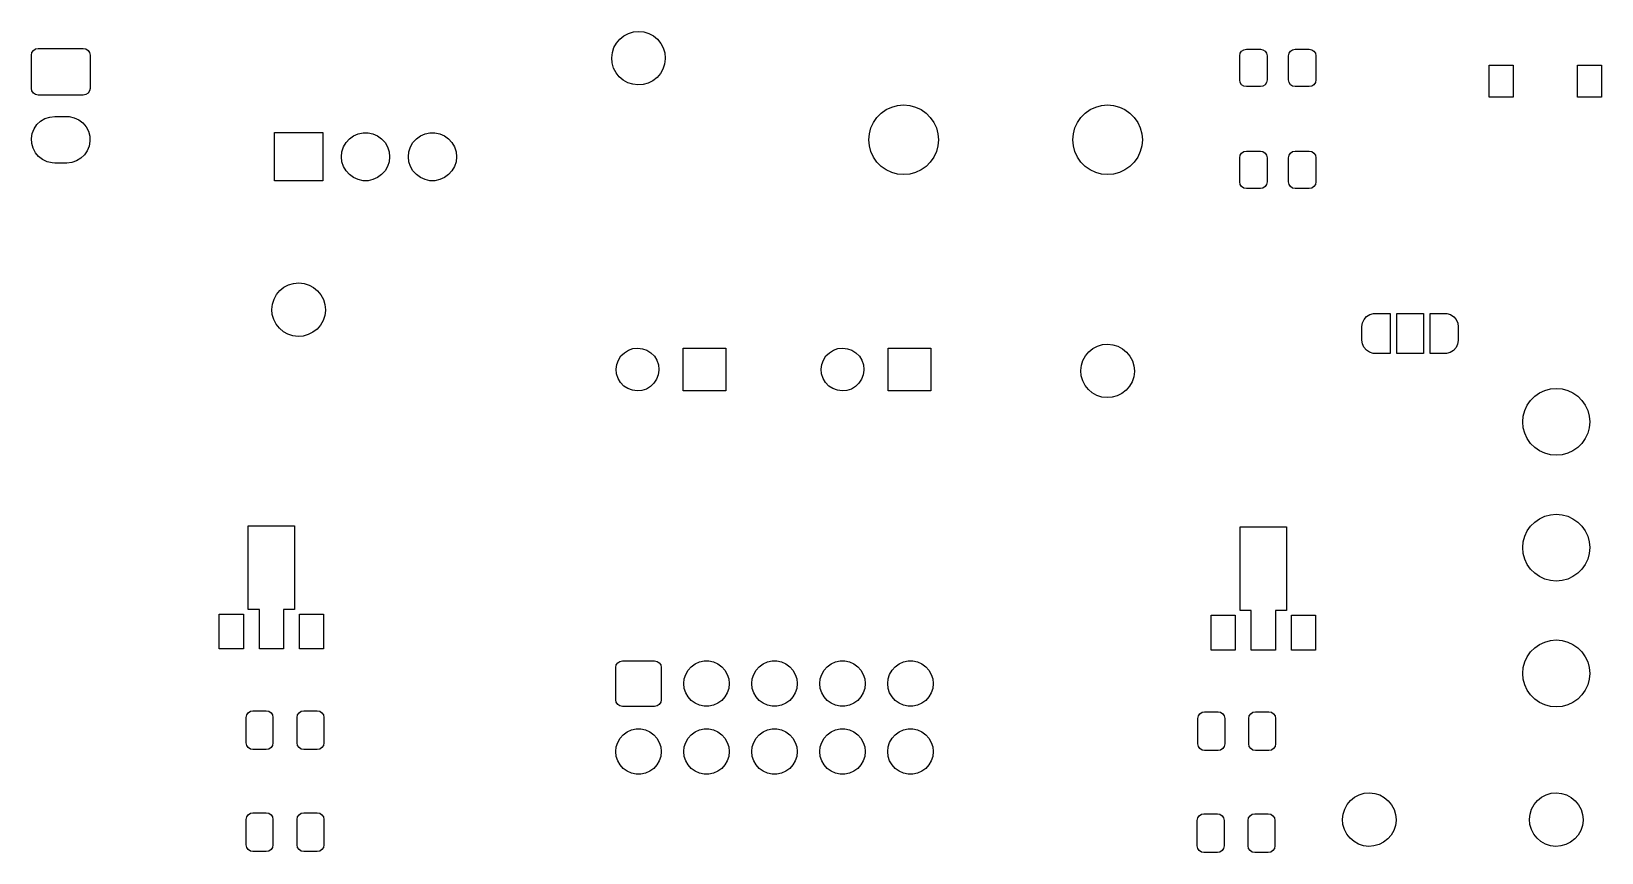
# Model space of a CAD drawing. Extents: x 93 to 206, y -133 to -66.
# Drawn here: x 92.6 to 151.3, y -131.9 to -101.2 of the extents above; entities that cross this region are included whole.
import ezdxf

# ---------------------------------------------------------------- set-up
doc = ezdxf.new("R2010")
doc.units = 0
doc.layers.add('BLACK', color=7, linetype='CONTINUOUS')

msp = doc.modelspace()

# ---------------------------------------------------------------- linework, layer by layer
at = {"layer": 'BLACK', "linetype": 'CONTINUOUS'}
for p, q in [((114.616, -101.5), (114.768, -101.378)), ((114.768, -101.378), (114.941, -101.288)), ((114.941, -101.288), (115.129, -101.233)), ((115.129, -101.233), (115.323, -101.215)), ((115.323, -101.215), (115.517, -101.235)), ((115.517, -101.235), (115.704, -101.293)), ((115.704, -101.293), (115.875, -101.386)), ((115.875, -101.386), (116.026, -101.51)), ((92.631, -102.103), (92.65, -102.007)), ((92.65, -102.007), (92.7042, -101.926)), ((92.7042, -101.926), (92.7853, -101.872)), ((92.7853, -101.872), (92.881, -101.853)), ((92.881, -101.853), (94.571, -101.853)), ((94.571, -101.853), (94.6667, -101.872)), ((94.6667, -101.872), (94.7478, -101.926)), ((94.7478, -101.926), (94.802, -102.007)), ((94.802, -102.007), (94.821, -102.103)), ((114.316, -102.201), (114.338, -102.007)), ((114.338, -102.007), (114.397, -101.821)), ((114.397, -101.821), (114.491, -101.65)), ((114.491, -101.65), (114.616, -101.5)), ((116.026, -101.51), (116.149, -101.661)), ((116.149, -101.661), (116.241, -101.834)), ((116.241, -101.834), (116.297, -102.021)), ((116.297, -102.021), (116.316, -102.215)), ((137.777, -102.129), (137.796, -102.033)), ((137.796, -102.033), (137.851, -101.952)), ((137.851, -101.952), (137.932, -101.898)), ((137.932, -101.898), (138.027, -101.879)), ((138.027, -101.879), (138.552, -101.879)), ((138.552, -101.879), (138.648, -101.898)), ((138.648, -101.898), (138.729, -101.952)), ((138.729, -101.952), (138.783, -102.033)), ((138.783, -102.033), (138.802, -102.129)), ((139.602, -102.129), (139.621, -102.033)), ((139.621, -102.033), (139.676, -101.952)), ((139.676, -101.952), (139.757, -101.898)), ((139.757, -101.898), (139.852, -101.879)), ((139.852, -101.879), (140.377, -101.879)), ((140.377, -101.879), (140.473, -101.898)), ((140.473, -101.898), (140.554, -101.952)), ((140.554, -101.952), (140.608, -102.033)), ((140.608, -102.033), (140.627, -102.129)), ((92.631, -103.343), (92.631, -102.103)), ((94.821, -102.103), (94.821, -103.343)), ((114.332, -102.395), (114.316, -102.201)), ((114.386, -102.583), (114.332, -102.395)), ((114.475, -102.757), (114.386, -102.583)), ((116.23, -102.622), (116.133, -102.791)), ((116.291, -102.436), (116.23, -102.622)), ((116.316, -102.243), (116.291, -102.436)), ((116.316, -102.215), (116.316, -102.243)), ((137.777, -103.029), (137.777, -102.129)), ((138.802, -102.129), (138.802, -103.029)), ((139.602, -103.029), (139.602, -102.129)), ((140.627, -102.129), (140.627, -103.029)), ((147.1, -103.678), (147.1, -102.478)), ((147.1, -102.478), (148, -102.478)), ((148, -102.478), (148, -103.678)), ((150.4, -103.678), (150.4, -102.478)), ((150.4, -102.478), (151.3, -102.478)), ((151.3, -102.478), (151.3, -103.678)), ((114.597, -102.909), (114.475, -102.757)), ((114.745, -103.036), (114.597, -102.909)), ((114.916, -103.131), (114.745, -103.036)), ((115.101, -103.191), (114.916, -103.131)), ((115.295, -103.215), (115.101, -103.191)), ((115.49, -103.2), (115.295, -103.215)), ((115.678, -103.147), (115.49, -103.2)), ((115.852, -103.059), (115.678, -103.147)), ((116.006, -102.939), (115.852, -103.059)), ((116.133, -102.791), (116.006, -102.939)), ((137.796, -103.124), (137.777, -103.029)), ((137.851, -103.205), (137.796, -103.124)), ((137.932, -103.26), (137.851, -103.205)), ((138.729, -103.205), (138.648, -103.26)), ((138.783, -103.124), (138.729, -103.205)), ((138.802, -103.029), (138.783, -103.124)), ((139.621, -103.124), (139.602, -103.029)), ((139.676, -103.205), (139.621, -103.124)), ((139.757, -103.26), (139.676, -103.205)), ((140.554, -103.205), (140.473, -103.26)), ((140.608, -103.124), (140.554, -103.205)), ((140.627, -103.029), (140.608, -103.124)), ((92.65, -103.438), (92.631, -103.343)), ((92.7042, -103.52), (92.65, -103.438)), ((92.7853, -103.574), (92.7042, -103.52)), ((92.881, -103.593), (92.7853, -103.574)), ((94.571, -103.593), (92.881, -103.593)), ((94.6667, -103.574), (94.571, -103.593)), ((94.7478, -103.52), (94.6667, -103.574)), ((94.802, -103.438), (94.7478, -103.52)), ((94.821, -103.343), (94.802, -103.438)), ((138.027, -103.279), (137.932, -103.26)), ((138.552, -103.279), (138.027, -103.279)), ((138.648, -103.26), (138.552, -103.279)), ((139.852, -103.279), (139.757, -103.26)), ((140.377, -103.279), (139.852, -103.279)), ((140.473, -103.26), (140.377, -103.279)), ((148, -103.678), (147.1, -103.678)), ((151.3, -103.678), (150.4, -103.678)), ((93.1361, -104.473), (93.3142, -104.413)), ((93.3142, -104.413), (93.501, -104.393)), ((93.501, -104.393), (93.951, -104.393)), ((93.951, -104.393), (94.048, -104.398)), ((94.048, -104.398), (94.2314, -104.439)), ((124.096, -104.613), (124.226, -104.427)), ((124.226, -104.427), (124.386, -104.267)), ((124.386, -104.267), (124.572, -104.137)), ((124.572, -104.137), (124.777, -104.041)), ((124.777, -104.041), (124.996, -103.983)), ((124.996, -103.983), (125.222, -103.963)), ((125.222, -103.963), (125.448, -103.983)), ((125.448, -103.983), (125.667, -104.041)), ((125.667, -104.041), (125.872, -104.137)), ((125.872, -104.137), (126.058, -104.267)), ((126.058, -104.267), (126.218, -104.427)), ((126.218, -104.427), (126.348, -104.613)), ((131.716, -104.613), (131.846, -104.427)), ((131.846, -104.427), (132.006, -104.267)), ((132.006, -104.267), (132.192, -104.137)), ((132.192, -104.137), (132.397, -104.041)), ((132.397, -104.041), (132.616, -103.983)), ((132.616, -103.983), (132.842, -103.963)), ((132.842, -103.963), (133.068, -103.983)), ((133.068, -103.983), (133.287, -104.041)), ((133.287, -104.041), (133.492, -104.137)), ((133.492, -104.137), (133.678, -104.267)), ((133.678, -104.267), (133.838, -104.427)), ((133.838, -104.427), (133.968, -104.613)), ((92.663, -105.029), (92.7328, -104.854)), ((92.7328, -104.854), (92.8385, -104.699)), ((92.8385, -104.699), (92.975, -104.57)), ((92.975, -104.57), (93.1361, -104.473)), ((94.2314, -104.439), (94.4017, -104.519)), ((94.4017, -104.519), (94.551, -104.633)), ((94.551, -104.633), (94.6723, -104.776)), ((94.6723, -104.776), (94.7599, -104.943)), ((94.7599, -104.943), (94.8098, -105.124)), ((101.716, -106.798), (101.716, -104.998)), ((101.716, -104.998), (103.516, -104.998)), ((103.516, -104.998), (103.516, -106.798)), ((104.838, -105.042), (105.022, -105.003)), ((105.022, -105.003), (105.21, -105.003)), ((105.21, -105.003), (105.394, -105.042)), ((107.338, -105.042), (107.522, -105.003)), ((107.522, -105.003), (107.71, -105.003)), ((107.71, -105.003), (107.894, -105.042)), ((123.942, -105.037), (124, -104.818)), ((124, -104.818), (124.096, -104.613)), ((126.348, -104.613), (126.444, -104.818)), ((126.444, -104.818), (126.502, -105.037)), ((131.562, -105.037), (131.62, -104.818)), ((131.62, -104.818), (131.716, -104.613)), ((133.968, -104.613), (134.064, -104.818)), ((134.064, -104.818), (134.122, -105.037)), ((92.6324, -105.214), (92.663, -105.029)), ((92.6422, -105.402), (92.6324, -105.214)), ((92.6921, -105.583), (92.6422, -105.402)), ((92.7797, -105.749), (92.6921, -105.583)), ((94.789, -105.497), (94.7192, -105.671)), ((94.8196, -105.311), (94.789, -105.497)), ((94.8098, -105.124), (94.8196, -105.311)), ((104.236, -105.711), (104.294, -105.532)), ((104.294, -105.532), (104.388, -105.369)), ((104.388, -105.369), (104.514, -105.229)), ((104.514, -105.229), (104.666, -105.118)), ((104.666, -105.118), (104.838, -105.042)), ((105.394, -105.042), (105.566, -105.118)), ((105.566, -105.118), (105.718, -105.229)), ((105.718, -105.229), (105.844, -105.369)), ((105.844, -105.369), (105.938, -105.532)), ((105.938, -105.532), (105.996, -105.711)), ((106.736, -105.711), (106.794, -105.532)), ((106.794, -105.532), (106.888, -105.369)), ((106.888, -105.369), (107.014, -105.229)), ((107.014, -105.229), (107.166, -105.118)), ((107.166, -105.118), (107.338, -105.042)), ((107.894, -105.042), (108.066, -105.118)), ((108.066, -105.118), (108.218, -105.229)), ((108.218, -105.229), (108.344, -105.369)), ((108.344, -105.369), (108.438, -105.532)), ((108.438, -105.532), (108.496, -105.711)), ((123.922, -105.263), (123.942, -105.037)), ((123.942, -105.489), (123.922, -105.263)), ((124, -105.707), (123.942, -105.489)), ((126.502, -105.489), (126.444, -105.707)), ((126.502, -105.037), (126.522, -105.263)), ((126.522, -105.263), (126.502, -105.489)), ((131.542, -105.263), (131.562, -105.037)), ((131.562, -105.489), (131.542, -105.263)), ((131.62, -105.707), (131.562, -105.489)), ((134.122, -105.489), (134.064, -105.707)), ((134.122, -105.037), (134.142, -105.263)), ((134.142, -105.263), (134.122, -105.489)), ((92.901, -105.893), (92.7797, -105.749)), ((93.0503, -106.007), (92.901, -105.893)), ((93.2206, -106.086), (93.0503, -106.007)), ((93.404, -106.127), (93.2206, -106.086)), ((93.501, -106.133), (93.404, -106.127)), ((93.951, -106.133), (93.501, -106.133)), ((94.1378, -106.113), (93.951, -106.133)), ((94.3159, -106.053), (94.1378, -106.113)), ((94.477, -105.956), (94.3159, -106.053)), ((94.6135, -105.827), (94.477, -105.956)), ((94.7192, -105.671), (94.6135, -105.827)), ((104.216, -105.898), (104.236, -105.711)), ((104.236, -106.085), (104.216, -105.898)), ((104.294, -106.264), (104.236, -106.085)), ((105.996, -106.085), (105.938, -106.264)), ((105.996, -105.711), (106.016, -105.898)), ((106.016, -105.898), (105.996, -106.085)), ((106.716, -105.898), (106.736, -105.711)), ((106.736, -106.085), (106.716, -105.898)), ((106.794, -106.264), (106.736, -106.085)), ((108.496, -106.085), (108.438, -106.264)), ((108.496, -105.711), (108.516, -105.898)), ((108.516, -105.898), (108.496, -106.085)), ((124.096, -105.913), (124, -105.707)), ((124.226, -106.098), (124.096, -105.913)), ((124.386, -106.259), (124.226, -106.098)), ((126.218, -106.098), (126.058, -106.259)), ((126.348, -105.913), (126.218, -106.098)), ((126.444, -105.707), (126.348, -105.913)), ((131.716, -105.913), (131.62, -105.707)), ((131.846, -106.098), (131.716, -105.913)), ((132.006, -106.259), (131.846, -106.098)), ((133.838, -106.098), (133.678, -106.259)), ((133.968, -105.913), (133.838, -106.098)), ((134.064, -105.707), (133.968, -105.913)), ((137.777, -105.939), (137.796, -105.843)), ((137.777, -106.839), (137.777, -105.939)), ((137.796, -105.843), (137.851, -105.762)), ((137.851, -105.762), (137.932, -105.708)), ((137.932, -105.708), (138.027, -105.689)), ((138.027, -105.689), (138.552, -105.689)), ((138.552, -105.689), (138.648, -105.708)), ((138.648, -105.708), (138.729, -105.762)), ((138.729, -105.762), (138.783, -105.843)), ((138.783, -105.843), (138.802, -105.939)), ((138.802, -105.939), (138.802, -106.839)), ((139.602, -105.939), (139.621, -105.843)), ((139.602, -106.839), (139.602, -105.939)), ((139.621, -105.843), (139.676, -105.762)), ((139.676, -105.762), (139.757, -105.708)), ((139.757, -105.708), (139.852, -105.689)), ((139.852, -105.689), (140.377, -105.689)), ((140.377, -105.689), (140.473, -105.708)), ((140.473, -105.708), (140.554, -105.762)), ((140.554, -105.762), (140.608, -105.843)), ((140.608, -105.843), (140.627, -105.939)), ((140.627, -105.939), (140.627, -106.839)), ((104.388, -106.427), (104.294, -106.264)), ((104.514, -106.567), (104.388, -106.427)), ((104.666, -106.677), (104.514, -106.567)), ((104.838, -106.754), (104.666, -106.677)), ((105.022, -106.793), (104.838, -106.754)), ((105.394, -106.754), (105.21, -106.793)), ((105.566, -106.677), (105.394, -106.754)), ((105.718, -106.567), (105.566, -106.677)), ((105.844, -106.427), (105.718, -106.567)), ((105.938, -106.264), (105.844, -106.427)), ((106.888, -106.427), (106.794, -106.264)), ((107.014, -106.567), (106.888, -106.427)), ((107.166, -106.677), (107.014, -106.567)), ((107.338, -106.754), (107.166, -106.677)), ((107.522, -106.793), (107.338, -106.754)), ((107.894, -106.754), (107.71, -106.793)), ((108.066, -106.677), (107.894, -106.754)), ((108.218, -106.567), (108.066, -106.677)), ((108.344, -106.427), (108.218, -106.567)), ((108.438, -106.264), (108.344, -106.427)), ((124.572, -106.389), (124.386, -106.259)), ((124.777, -106.484), (124.572, -106.389)), ((124.996, -106.543), (124.777, -106.484)), ((125.222, -106.563), (124.996, -106.543)), ((125.448, -106.543), (125.222, -106.563)), ((125.667, -106.484), (125.448, -106.543)), ((125.872, -106.389), (125.667, -106.484)), ((126.058, -106.259), (125.872, -106.389)), ((132.192, -106.389), (132.006, -106.259)), ((132.397, -106.484), (132.192, -106.389)), ((132.616, -106.543), (132.397, -106.484)), ((132.842, -106.563), (132.616, -106.543)), ((133.068, -106.543), (132.842, -106.563)), ((133.287, -106.484), (133.068, -106.543)), ((133.492, -106.389), (133.287, -106.484)), ((133.678, -106.259), (133.492, -106.389)), ((103.516, -106.798), (101.716, -106.798)), ((105.21, -106.793), (105.022, -106.793)), ((107.71, -106.793), (107.522, -106.793)), ((137.796, -106.934), (137.777, -106.839)), ((137.851, -107.015), (137.796, -106.934)), ((137.932, -107.07), (137.851, -107.015)), ((138.027, -107.089), (137.932, -107.07)), ((138.552, -107.089), (138.027, -107.089)), ((138.648, -107.07), (138.552, -107.089)), ((138.729, -107.015), (138.648, -107.07)), ((138.783, -106.934), (138.729, -107.015)), ((138.802, -106.839), (138.783, -106.934)), ((139.621, -106.934), (139.602, -106.839)), ((139.676, -107.015), (139.621, -106.934)), ((139.757, -107.07), (139.676, -107.015)), ((139.852, -107.089), (139.757, -107.07)), ((140.377, -107.089), (139.852, -107.089)), ((140.473, -107.07), (140.377, -107.089)), ((140.554, -107.015), (140.473, -107.07)), ((140.608, -106.934), (140.554, -107.015)), ((140.627, -106.839), (140.608, -106.934)), ((101.916, -110.898), (102.068, -110.776)), ((102.068, -110.776), (102.241, -110.686)), ((102.241, -110.686), (102.429, -110.631)), ((102.429, -110.631), (102.623, -110.613)), ((102.623, -110.613), (102.817, -110.633)), ((102.817, -110.633), (103.004, -110.691)), ((103.004, -110.691), (103.175, -110.784)), ((103.175, -110.784), (103.326, -110.908)), ((101.616, -111.599), (101.638, -111.405)), ((101.638, -111.405), (101.697, -111.219)), ((101.697, -111.219), (101.791, -111.048)), ((101.791, -111.048), (101.916, -110.898)), ((103.326, -110.908), (103.449, -111.059)), ((103.449, -111.059), (103.541, -111.232)), ((103.541, -111.232), (103.597, -111.419)), ((103.597, -111.419), (103.616, -111.613)), ((101.632, -111.793), (101.616, -111.599)), ((101.686, -111.981), (101.632, -111.793)), ((101.775, -112.155), (101.686, -111.981)), ((103.53, -112.02), (103.433, -112.189)), ((103.591, -111.834), (103.53, -112.02)), ((103.616, -111.641), (103.591, -111.834)), ((103.616, -111.613), (103.616, -111.641)), ((142.367, -112.106), (142.427, -111.977)), ((142.427, -111.977), (142.521, -111.871)), ((142.521, -111.871), (142.641, -111.795)), ((142.641, -111.795), (142.777, -111.756)), ((142.777, -111.756), (142.845, -111.757)), ((142.845, -111.757), (142.845, -111.752)), ((142.845, -111.752), (143.395, -111.752)), ((143.395, -111.752), (143.395, -113.252)), ((143.645, -113.252), (143.645, -111.752)), ((143.645, -111.752), (144.645, -111.752)), ((144.645, -111.752), (144.645, -113.252)), ((144.895, -113.252), (144.895, -111.752)), ((144.895, -111.752), (145.445, -111.752)), ((145.445, -111.752), (145.445, -111.757)), ((145.445, -111.757), (145.519, -111.757)), ((145.519, -111.757), (145.655, -111.798)), ((145.655, -111.798), (145.774, -111.875)), ((145.774, -111.875), (145.866, -111.982)), ((145.866, -111.982), (145.925, -112.111)), ((101.897, -112.307), (101.775, -112.155)), ((102.045, -112.434), (101.897, -112.307)), ((102.216, -112.529), (102.045, -112.434)), ((102.401, -112.589), (102.216, -112.529)), ((102.595, -112.613), (102.401, -112.589)), ((102.79, -112.598), (102.595, -112.613)), ((102.978, -112.545), (102.79, -112.598)), ((103.152, -112.457), (102.978, -112.545)), ((103.306, -112.337), (103.152, -112.457)), ((103.433, -112.189), (103.306, -112.337)), ((142.345, -112.246), (142.367, -112.106)), ((142.346, -112.252), (142.345, -112.246)), ((142.345, -112.752), (142.345, -112.252)), ((142.345, -112.252), (142.346, -112.252)), ((145.925, -112.111), (145.945, -112.252)), ((145.945, -112.252), (145.945, -112.752)), ((114.66, -113.342), (114.787, -113.218)), ((114.787, -113.218), (114.939, -113.124)), ((114.939, -113.124), (115.108, -113.067)), ((115.108, -113.067), (115.285, -113.048)), ((115.285, -113.048), (115.462, -113.069)), ((115.462, -113.069), (115.63, -113.129)), ((115.63, -113.129), (115.781, -113.225)), ((115.781, -113.225), (115.907, -113.351)), ((116.98, -114.648), (116.98, -113.048)), ((116.98, -113.048), (118.58, -113.048)), ((118.58, -113.048), (118.58, -114.648)), ((122.32, -113.342), (122.447, -113.218)), ((122.447, -113.218), (122.599, -113.124)), ((122.599, -113.124), (122.768, -113.067)), ((122.768, -113.067), (122.945, -113.048)), ((122.945, -113.048), (123.122, -113.069)), ((123.122, -113.069), (123.29, -113.129)), ((123.29, -113.129), (123.441, -113.225)), ((123.441, -113.225), (123.567, -113.351)), ((124.64, -114.648), (124.64, -113.048)), ((124.64, -113.048), (126.24, -113.048)), ((126.24, -113.048), (126.24, -114.648)), ((132.017, -113.334), (132.142, -113.184)), ((132.142, -113.184), (132.294, -113.062)), ((132.294, -113.062), (132.467, -112.972)), ((132.467, -112.972), (132.655, -112.917)), ((132.655, -112.917), (132.849, -112.899)), ((132.849, -112.899), (133.043, -112.919)), ((133.043, -112.919), (133.23, -112.977)), ((133.23, -112.977), (133.401, -113.07)), ((133.401, -113.07), (133.552, -113.194)), ((133.552, -113.194), (133.675, -113.345)), ((142.346, -112.752), (142.345, -112.752)), ((142.363, -112.886), (142.346, -112.752)), ((142.421, -113.016), (142.363, -112.886)), ((142.512, -113.125), (142.421, -113.016)), ((142.63, -113.203), (142.512, -113.125)), ((142.765, -113.245), (142.63, -113.203)), ((145.644, -113.211), (145.507, -113.248)), ((145.764, -113.136), (145.644, -113.211)), ((145.86, -113.031), (145.764, -113.136)), ((145.921, -112.904), (145.86, -113.031)), ((145.945, -112.764), (145.921, -112.904)), ((145.945, -112.752), (145.945, -112.764)), ((114.48, -113.837), (114.502, -113.66)), ((114.502, -113.66), (114.563, -113.492)), ((114.563, -113.492), (114.66, -113.342)), ((115.907, -113.351), (116.001, -113.502)), ((116.001, -113.502), (116.06, -113.671)), ((116.06, -113.671), (116.08, -113.848)), ((122.14, -113.837), (122.162, -113.66)), ((122.162, -113.66), (122.223, -113.492)), ((122.223, -113.492), (122.32, -113.342)), ((123.567, -113.351), (123.661, -113.502)), ((123.661, -113.502), (123.72, -113.671)), ((123.72, -113.671), (123.74, -113.848)), ((131.842, -113.885), (131.864, -113.691)), ((131.864, -113.691), (131.923, -113.505)), ((131.923, -113.505), (132.017, -113.334)), ((133.675, -113.345), (133.767, -113.518)), ((133.767, -113.518), (133.823, -113.705)), ((133.823, -113.705), (133.842, -113.899)), ((142.845, -113.247), (142.765, -113.245)), ((142.845, -113.252), (142.845, -113.247)), ((143.395, -113.252), (142.845, -113.252)), ((144.645, -113.252), (143.645, -113.252)), ((145.445, -113.252), (144.895, -113.252)), ((145.507, -113.248), (145.445, -113.247)), ((145.445, -113.247), (145.445, -113.252)), ((114.497, -114.014), (114.48, -113.837)), ((114.554, -114.184), (114.497, -114.014)), ((114.646, -114.336), (114.554, -114.184)), ((114.77, -114.464), (114.646, -114.336)), ((115.893, -114.362), (115.763, -114.485)), ((115.991, -114.214), (115.893, -114.362)), ((116.055, -114.047), (115.991, -114.214)), ((116.079, -113.87), (116.055, -114.047)), ((116.08, -113.848), (116.079, -113.87)), ((122.157, -114.014), (122.14, -113.837)), ((122.214, -114.184), (122.157, -114.014)), ((122.306, -114.336), (122.214, -114.184)), ((122.43, -114.464), (122.306, -114.336)), ((123.553, -114.362), (123.423, -114.485)), ((123.651, -114.214), (123.553, -114.362)), ((123.715, -114.047), (123.651, -114.214)), ((123.739, -113.87), (123.715, -114.047)), ((123.74, -113.848), (123.739, -113.87)), ((131.858, -114.079), (131.842, -113.885)), ((131.912, -114.267), (131.858, -114.079)), ((132.001, -114.441), (131.912, -114.267)), ((133.756, -114.306), (133.659, -114.475)), ((133.817, -114.12), (133.756, -114.306)), ((133.842, -113.927), (133.817, -114.12)), ((133.842, -113.899), (133.842, -113.927)), ((114.919, -114.562), (114.77, -114.464)), ((115.086, -114.624), (114.919, -114.562)), ((115.263, -114.648), (115.086, -114.624)), ((115.441, -114.632), (115.263, -114.648)), ((115.61, -114.577), (115.441, -114.632)), ((115.763, -114.485), (115.61, -114.577)), ((118.58, -114.648), (116.98, -114.648)), ((122.579, -114.562), (122.43, -114.464)), ((122.746, -114.624), (122.579, -114.562)), ((122.923, -114.648), (122.746, -114.624)), ((123.101, -114.632), (122.923, -114.648)), ((123.27, -114.577), (123.101, -114.632)), ((123.423, -114.485), (123.27, -114.577)), ((126.24, -114.648), (124.64, -114.648)), ((132.123, -114.593), (132.001, -114.441)), ((132.271, -114.72), (132.123, -114.593)), ((132.442, -114.815), (132.271, -114.72)), ((132.627, -114.875), (132.442, -114.815)), ((132.821, -114.899), (132.627, -114.875)), ((133.016, -114.884), (132.821, -114.899)), ((133.204, -114.831), (133.016, -114.884)), ((133.378, -114.743), (133.204, -114.831)), ((133.532, -114.623), (133.378, -114.743)), ((133.659, -114.475), (133.532, -114.623)), ((148.648, -114.999), (148.803, -114.845)), ((148.803, -114.845), (148.981, -114.72)), ((148.981, -114.72), (149.178, -114.628)), ((149.178, -114.628), (149.389, -114.572)), ((149.389, -114.572), (149.606, -114.553)), ((149.606, -114.553), (149.823, -114.572)), ((149.823, -114.572), (150.034, -114.628)), ((150.034, -114.628), (150.231, -114.72)), ((150.231, -114.72), (150.409, -114.845)), ((150.409, -114.845), (150.564, -114.999)), ((148.375, -115.586), (148.431, -115.375)), ((148.431, -115.375), (148.523, -115.178)), ((148.523, -115.178), (148.648, -114.999)), ((150.564, -114.999), (150.689, -115.178)), ((150.689, -115.178), (150.781, -115.375)), ((150.781, -115.375), (150.837, -115.586)), ((148.356, -115.803), (148.375, -115.586)), ((148.375, -116.02), (148.356, -115.803)), ((148.431, -116.23), (148.375, -116.02)), ((150.837, -116.02), (150.781, -116.23)), ((150.837, -115.586), (150.856, -115.803)), ((150.856, -115.803), (150.837, -116.02)), ((148.523, -116.428), (148.431, -116.23)), ((148.648, -116.606), (148.523, -116.428)), ((148.803, -116.76), (148.648, -116.606)), ((150.564, -116.606), (150.409, -116.76)), ((150.689, -116.428), (150.564, -116.606)), ((150.781, -116.23), (150.689, -116.428)), ((148.981, -116.885), (148.803, -116.76)), ((149.178, -116.977), (148.981, -116.885)), ((149.389, -117.034), (149.178, -116.977)), ((149.606, -117.053), (149.389, -117.034)), ((149.823, -117.034), (149.606, -117.053)), ((150.034, -116.977), (149.823, -117.034)), ((150.231, -116.885), (150.034, -116.977)), ((150.409, -116.76), (150.231, -116.885)), ((148.648, -119.699), (148.803, -119.545)), ((148.803, -119.545), (148.981, -119.42)), ((148.981, -119.42), (149.178, -119.328)), ((149.178, -119.328), (149.389, -119.272)), ((149.389, -119.272), (149.606, -119.253)), ((149.606, -119.253), (149.823, -119.272)), ((149.823, -119.272), (150.034, -119.328)), ((150.034, -119.328), (150.231, -119.42)), ((150.231, -119.42), (150.409, -119.545)), ((150.409, -119.545), (150.564, -119.699)), ((100.733, -122.813), (100.733, -119.688)), ((100.733, -119.688), (102.466, -119.688)), ((102.466, -119.688), (102.466, -122.813)), ((137.793, -122.852), (137.793, -119.727)), ((137.793, -119.727), (139.526, -119.727)), ((139.526, -119.727), (139.526, -122.852)), ((148.375, -120.286), (148.431, -120.075)), ((148.431, -120.075), (148.523, -119.878)), ((148.523, -119.878), (148.648, -119.699)), ((150.564, -119.699), (150.689, -119.878)), ((150.689, -119.878), (150.781, -120.075)), ((150.781, -120.075), (150.837, -120.286)), ((148.356, -120.503), (148.375, -120.286)), ((148.375, -120.72), (148.356, -120.503)), ((148.431, -120.93), (148.375, -120.72)), ((150.837, -120.72), (150.781, -120.93)), ((150.837, -120.286), (150.856, -120.503)), ((150.856, -120.503), (150.837, -120.72)), ((148.523, -121.128), (148.431, -120.93)), ((148.648, -121.306), (148.523, -121.128)), ((148.803, -121.46), (148.648, -121.306)), ((150.564, -121.306), (150.409, -121.46)), ((150.689, -121.128), (150.564, -121.306)), ((150.781, -120.93), (150.689, -121.128)), ((148.981, -121.585), (148.803, -121.46)), ((149.178, -121.677), (148.981, -121.585)), ((149.389, -121.734), (149.178, -121.677)), ((149.606, -121.753), (149.389, -121.734)), ((149.823, -121.734), (149.606, -121.753)), ((150.034, -121.677), (149.823, -121.734)), ((150.231, -121.585), (150.034, -121.677)), ((150.409, -121.46), (150.231, -121.585)), ((99.65, -124.288), (99.65, -122.988)), ((99.65, -122.988), (100.55, -122.988)), ((100.55, -122.988), (100.55, -124.288)), ((101.15, -122.813), (100.733, -122.813)), ((101.15, -124.288), (101.15, -122.813)), ((102.466, -122.813), (102.05, -122.813)), ((102.05, -122.813), (102.05, -124.288)), ((102.65, -124.288), (102.65, -122.988)), ((102.65, -122.988), (103.55, -122.988)), ((103.55, -122.988), (103.55, -124.288)), ((136.71, -124.327), (136.71, -123.027)), ((136.71, -123.027), (137.61, -123.027)), ((137.61, -123.027), (137.61, -124.327)), ((138.21, -122.852), (137.793, -122.852)), ((138.21, -124.327), (138.21, -122.852)), ((139.526, -122.852), (139.11, -122.852)), ((139.11, -122.852), (139.11, -124.327)), ((139.71, -124.327), (139.71, -123.027)), ((139.71, -123.027), (140.61, -123.027)), ((140.61, -123.027), (140.61, -124.327)), ((100.55, -124.288), (99.65, -124.288)), ((102.05, -124.288), (101.15, -124.288)), ((103.55, -124.288), (102.65, -124.288)), ((137.61, -124.327), (136.71, -124.327)), ((139.11, -124.327), (138.21, -124.327)), ((140.61, -124.327), (139.71, -124.327)), ((148.648, -124.399), (148.803, -124.245)), ((148.803, -124.245), (148.981, -124.12)), ((148.981, -124.12), (149.178, -124.028)), ((149.178, -124.028), (149.389, -123.972)), ((149.389, -123.972), (149.606, -123.953)), ((149.606, -123.953), (149.823, -123.972)), ((149.823, -123.972), (150.034, -124.028)), ((150.034, -124.028), (150.231, -124.12)), ((150.231, -124.12), (150.409, -124.245)), ((150.409, -124.245), (150.564, -124.399)), ((114.466, -124.983), (114.485, -124.887)), ((114.485, -124.887), (114.539, -124.806)), ((114.539, -124.806), (114.62, -124.752)), ((114.62, -124.752), (114.716, -124.733)), ((114.716, -124.733), (115.916, -124.733)), ((115.916, -124.733), (116.012, -124.752)), ((116.012, -124.752), (116.093, -124.806)), ((116.093, -124.806), (116.147, -124.887)), ((116.147, -124.887), (116.166, -124.983)), ((117.168, -125.083), (117.287, -124.951)), ((117.287, -124.951), (117.431, -124.847)), ((117.431, -124.847), (117.593, -124.774)), ((117.593, -124.774), (117.767, -124.737)), ((117.767, -124.737), (117.945, -124.737)), ((117.945, -124.737), (118.119, -124.774)), ((118.119, -124.774), (118.281, -124.847)), ((118.281, -124.847), (118.425, -124.951)), ((118.425, -124.951), (118.544, -125.083)), ((119.708, -125.083), (119.827, -124.951)), ((119.827, -124.951), (119.971, -124.847)), ((119.971, -124.847), (120.133, -124.774)), ((120.133, -124.774), (120.307, -124.737)), ((120.307, -124.737), (120.485, -124.737)), ((120.485, -124.737), (120.659, -124.774)), ((120.659, -124.774), (120.821, -124.847)), ((120.821, -124.847), (120.965, -124.951)), ((120.965, -124.951), (121.084, -125.083)), ((122.248, -125.083), (122.367, -124.951)), ((122.367, -124.951), (122.511, -124.847)), ((122.511, -124.847), (122.673, -124.774)), ((122.673, -124.774), (122.847, -124.737)), ((122.847, -124.737), (123.025, -124.737)), ((123.025, -124.737), (123.199, -124.774)), ((123.199, -124.774), (123.361, -124.847)), ((123.361, -124.847), (123.505, -124.951)), ((123.505, -124.951), (123.624, -125.083)), ((124.788, -125.083), (124.907, -124.951)), ((124.907, -124.951), (125.051, -124.847)), ((125.051, -124.847), (125.213, -124.774)), ((125.213, -124.774), (125.387, -124.737)), ((125.387, -124.737), (125.565, -124.737)), ((125.565, -124.737), (125.739, -124.774)), ((125.739, -124.774), (125.901, -124.847)), ((125.901, -124.847), (126.045, -124.951)), ((126.045, -124.951), (126.164, -125.083)), ((148.375, -124.986), (148.431, -124.775)), ((148.431, -124.775), (148.523, -124.578)), ((148.523, -124.578), (148.648, -124.399)), ((150.564, -124.399), (150.689, -124.578)), ((150.689, -124.578), (150.781, -124.775)), ((150.781, -124.775), (150.837, -124.986)), ((114.466, -126.183), (114.466, -124.983)), ((116.166, -124.983), (116.166, -126.183)), ((117.006, -125.583), (117.025, -125.406)), ((117.025, -125.406), (117.079, -125.237)), ((117.079, -125.237), (117.168, -125.083)), ((118.544, -125.083), (118.633, -125.237)), ((118.633, -125.237), (118.687, -125.406)), ((118.687, -125.406), (118.706, -125.583)), ((119.546, -125.583), (119.565, -125.406)), ((119.565, -125.406), (119.619, -125.237)), ((119.619, -125.237), (119.708, -125.083)), ((121.084, -125.083), (121.173, -125.237)), ((121.173, -125.237), (121.227, -125.406)), ((121.227, -125.406), (121.246, -125.583)), ((122.086, -125.583), (122.105, -125.406)), ((122.105, -125.406), (122.159, -125.237)), ((122.159, -125.237), (122.248, -125.083)), ((123.624, -125.083), (123.713, -125.237)), ((123.713, -125.237), (123.767, -125.406)), ((123.767, -125.406), (123.786, -125.583)), ((124.626, -125.583), (124.645, -125.406)), ((124.645, -125.406), (124.699, -125.237)), ((124.699, -125.237), (124.788, -125.083)), ((126.164, -125.083), (126.253, -125.237)), ((126.253, -125.237), (126.307, -125.406)), ((126.307, -125.406), (126.326, -125.583)), ((148.356, -125.203), (148.375, -124.986)), ((148.375, -125.42), (148.356, -125.203)), ((148.431, -125.63), (148.375, -125.42)), ((150.837, -125.42), (150.781, -125.63)), ((150.837, -124.986), (150.856, -125.203)), ((150.856, -125.203), (150.837, -125.42)), ((117.025, -125.76), (117.006, -125.583)), ((117.079, -125.929), (117.025, -125.76)), ((117.168, -126.082), (117.079, -125.929)), ((117.287, -126.214), (117.168, -126.082)), ((118.544, -126.082), (118.425, -126.214)), ((118.633, -125.929), (118.544, -126.082)), ((118.687, -125.76), (118.633, -125.929)), ((118.706, -125.583), (118.687, -125.76)), ((119.565, -125.76), (119.546, -125.583)), ((119.619, -125.929), (119.565, -125.76)), ((119.708, -126.082), (119.619, -125.929)), ((119.827, -126.214), (119.708, -126.082)), ((121.084, -126.082), (120.965, -126.214)), ((121.173, -125.929), (121.084, -126.082)), ((121.227, -125.76), (121.173, -125.929)), ((121.246, -125.583), (121.227, -125.76)), ((122.105, -125.76), (122.086, -125.583)), ((122.159, -125.929), (122.105, -125.76)), ((122.248, -126.082), (122.159, -125.929)), ((122.367, -126.214), (122.248, -126.082)), ((123.624, -126.082), (123.505, -126.214)), ((123.713, -125.929), (123.624, -126.082)), ((123.767, -125.76), (123.713, -125.929)), ((123.786, -125.583), (123.767, -125.76)), ((124.645, -125.76), (124.626, -125.583)), ((124.699, -125.929), (124.645, -125.76)), ((124.788, -126.082), (124.699, -125.929)), ((124.907, -126.214), (124.788, -126.082)), ((126.164, -126.082), (126.045, -126.214)), ((126.253, -125.929), (126.164, -126.082)), ((126.307, -125.76), (126.253, -125.929)), ((126.326, -125.583), (126.307, -125.76)), ((148.523, -125.828), (148.431, -125.63)), ((148.648, -126.006), (148.523, -125.828)), ((148.803, -126.16), (148.648, -126.006)), ((150.564, -126.006), (150.409, -126.16)), ((150.689, -125.828), (150.564, -126.006)), ((150.781, -125.63), (150.689, -125.828)), ((100.677, -126.752), (100.731, -126.671)), ((100.731, -126.671), (100.812, -126.616)), ((100.812, -126.616), (100.908, -126.597)), ((100.908, -126.597), (101.408, -126.597)), ((101.408, -126.597), (101.504, -126.616)), ((101.504, -126.616), (101.585, -126.671)), ((101.585, -126.671), (101.639, -126.752)), ((102.577, -126.752), (102.631, -126.671)), ((102.631, -126.671), (102.712, -126.616)), ((102.712, -126.616), (102.808, -126.597)), ((102.808, -126.597), (103.308, -126.597)), ((103.308, -126.597), (103.404, -126.616)), ((103.404, -126.616), (103.485, -126.671)), ((103.485, -126.671), (103.539, -126.752)), ((114.485, -126.278), (114.466, -126.183)), ((114.539, -126.36), (114.485, -126.278)), ((114.62, -126.414), (114.539, -126.36)), ((114.716, -126.433), (114.62, -126.414)), ((115.916, -126.433), (114.716, -126.433)), ((116.012, -126.414), (115.916, -126.433)), ((116.093, -126.36), (116.012, -126.414)), ((116.147, -126.278), (116.093, -126.36)), ((116.166, -126.183), (116.147, -126.278)), ((117.431, -126.319), (117.287, -126.214)), ((117.593, -126.391), (117.431, -126.319)), ((117.767, -126.428), (117.593, -126.391)), ((117.945, -126.428), (117.767, -126.428)), ((118.119, -126.391), (117.945, -126.428)), ((118.281, -126.319), (118.119, -126.391)), ((118.425, -126.214), (118.281, -126.319)), ((119.971, -126.319), (119.827, -126.214)), ((120.133, -126.391), (119.971, -126.319)), ((120.307, -126.428), (120.133, -126.391)), ((120.485, -126.428), (120.307, -126.428)), ((120.659, -126.391), (120.485, -126.428)), ((120.821, -126.319), (120.659, -126.391)), ((120.965, -126.214), (120.821, -126.319)), ((122.511, -126.319), (122.367, -126.214)), ((122.673, -126.391), (122.511, -126.319)), ((122.847, -126.428), (122.673, -126.391)), ((123.025, -126.428), (122.847, -126.428)), ((123.199, -126.391), (123.025, -126.428)), ((123.361, -126.319), (123.199, -126.391)), ((123.505, -126.214), (123.361, -126.319)), ((125.051, -126.319), (124.907, -126.214)), ((125.213, -126.391), (125.051, -126.319)), ((125.387, -126.428), (125.213, -126.391)), ((125.565, -126.428), (125.387, -126.428)), ((125.739, -126.391), (125.565, -126.428)), ((125.901, -126.319), (125.739, -126.391)), ((126.045, -126.214), (125.901, -126.319)), ((136.237, -126.79), (136.291, -126.709)), ((136.291, -126.709), (136.372, -126.655)), ((136.372, -126.655), (136.468, -126.636)), ((136.468, -126.636), (136.968, -126.636)), ((136.968, -126.636), (137.064, -126.655)), ((137.064, -126.655), (137.145, -126.709)), ((137.145, -126.709), (137.199, -126.79)), ((138.137, -126.79), (138.191, -126.709)), ((138.191, -126.709), (138.272, -126.655)), ((138.272, -126.655), (138.368, -126.636)), ((138.368, -126.636), (138.868, -126.636)), ((138.868, -126.636), (138.964, -126.655)), ((138.964, -126.655), (139.045, -126.709)), ((139.045, -126.709), (139.099, -126.79)), ((148.981, -126.285), (148.803, -126.16)), ((149.178, -126.377), (148.981, -126.285)), ((149.389, -126.434), (149.178, -126.377)), ((149.606, -126.453), (149.389, -126.434)), ((149.823, -126.434), (149.606, -126.453)), ((150.034, -126.377), (149.823, -126.434)), ((150.231, -126.285), (150.034, -126.377)), ((150.409, -126.16), (150.231, -126.285)), ((100.658, -126.847), (100.677, -126.752)), ((100.658, -127.797), (100.658, -126.847)), ((101.639, -126.752), (101.658, -126.847)), ((101.658, -126.847), (101.658, -127.797)), ((102.558, -126.847), (102.577, -126.752)), ((102.558, -127.797), (102.558, -126.847)), ((103.539, -126.752), (103.558, -126.847)), ((103.558, -126.847), (103.558, -127.797)), ((115.053, -127.314), (115.227, -127.277)), ((115.227, -127.277), (115.405, -127.277)), ((115.405, -127.277), (115.579, -127.314)), ((117.593, -127.314), (117.767, -127.277)), ((117.767, -127.277), (117.945, -127.277)), ((117.945, -127.277), (118.119, -127.314)), ((120.133, -127.314), (120.307, -127.277)), ((120.307, -127.277), (120.485, -127.277)), ((120.485, -127.277), (120.659, -127.314)), ((122.673, -127.314), (122.847, -127.277)), ((122.847, -127.277), (123.025, -127.277)), ((123.025, -127.277), (123.199, -127.314)), ((125.213, -127.314), (125.387, -127.277)), ((125.387, -127.277), (125.565, -127.277)), ((125.565, -127.277), (125.739, -127.314)), ((136.218, -126.886), (136.237, -126.79)), ((136.218, -127.836), (136.218, -126.886)), ((137.199, -126.79), (137.218, -126.886)), ((137.218, -126.886), (137.218, -127.836)), ((138.118, -126.886), (138.137, -126.79)), ((138.118, -127.836), (138.118, -126.886)), ((139.099, -126.79), (139.118, -126.886)), ((139.118, -126.886), (139.118, -127.836)), ((100.677, -127.893), (100.658, -127.797)), ((100.731, -127.974), (100.677, -127.893)), ((101.639, -127.893), (101.585, -127.974)), ((101.658, -127.797), (101.639, -127.893)), ((102.577, -127.893), (102.558, -127.797)), ((102.631, -127.974), (102.577, -127.893)), ((103.539, -127.893), (103.485, -127.974)), ((103.558, -127.797), (103.539, -127.893)), ((114.485, -127.946), (114.539, -127.777)), ((114.539, -127.777), (114.628, -127.623)), ((114.628, -127.623), (114.747, -127.491)), ((114.747, -127.491), (114.891, -127.387)), ((114.891, -127.387), (115.053, -127.314)), ((115.579, -127.314), (115.741, -127.387)), ((115.741, -127.387), (115.885, -127.491)), ((115.885, -127.491), (116.004, -127.623)), ((116.004, -127.623), (116.093, -127.777)), ((116.093, -127.777), (116.147, -127.946)), ((117.025, -127.946), (117.079, -127.777)), ((117.079, -127.777), (117.168, -127.623)), ((117.168, -127.623), (117.287, -127.491)), ((117.287, -127.491), (117.431, -127.387)), ((117.431, -127.387), (117.593, -127.314)), ((118.119, -127.314), (118.281, -127.387)), ((118.281, -127.387), (118.425, -127.491)), ((118.425, -127.491), (118.544, -127.623)), ((118.544, -127.623), (118.633, -127.777)), ((118.633, -127.777), (118.687, -127.946)), ((119.565, -127.946), (119.619, -127.777)), ((119.619, -127.777), (119.708, -127.623)), ((119.708, -127.623), (119.827, -127.491)), ((119.827, -127.491), (119.971, -127.387)), ((119.971, -127.387), (120.133, -127.314)), ((120.659, -127.314), (120.821, -127.387)), ((120.821, -127.387), (120.965, -127.491)), ((120.965, -127.491), (121.084, -127.623)), ((121.084, -127.623), (121.173, -127.777)), ((121.173, -127.777), (121.227, -127.946)), ((122.105, -127.946), (122.159, -127.777)), ((122.159, -127.777), (122.248, -127.623)), ((122.248, -127.623), (122.367, -127.491)), ((122.367, -127.491), (122.511, -127.387)), ((122.511, -127.387), (122.673, -127.314)), ((123.199, -127.314), (123.361, -127.387)), ((123.361, -127.387), (123.505, -127.491)), ((123.505, -127.491), (123.624, -127.623)), ((123.624, -127.623), (123.713, -127.777)), ((123.713, -127.777), (123.767, -127.946)), ((124.645, -127.946), (124.699, -127.777)), ((124.699, -127.777), (124.788, -127.623)), ((124.788, -127.623), (124.907, -127.491)), ((124.907, -127.491), (125.051, -127.387)), ((125.051, -127.387), (125.213, -127.314)), ((125.739, -127.314), (125.901, -127.387)), ((125.901, -127.387), (126.045, -127.491)), ((126.045, -127.491), (126.164, -127.623)), ((126.164, -127.623), (126.253, -127.777)), ((126.253, -127.777), (126.307, -127.946)), ((136.237, -127.931), (136.218, -127.836)), ((137.218, -127.836), (137.199, -127.931)), ((138.137, -127.931), (138.118, -127.836)), ((139.118, -127.836), (139.099, -127.931)), ((100.812, -128.028), (100.731, -127.974)), ((100.908, -128.047), (100.812, -128.028)), ((101.408, -128.047), (100.908, -128.047)), ((101.504, -128.028), (101.408, -128.047)), ((101.585, -127.974), (101.504, -128.028)), ((102.712, -128.028), (102.631, -127.974)), ((102.808, -128.047), (102.712, -128.028)), ((103.308, -128.047), (102.808, -128.047)), ((103.404, -128.028), (103.308, -128.047)), ((103.485, -127.974), (103.404, -128.028)), ((114.466, -128.123), (114.485, -127.946)), ((114.485, -128.3), (114.466, -128.123)), ((114.539, -128.469), (114.485, -128.3)), ((114.628, -128.622), (114.539, -128.469)), ((116.093, -128.469), (116.004, -128.622)), ((116.147, -128.3), (116.093, -128.469)), ((116.147, -127.946), (116.166, -128.123)), ((116.166, -128.123), (116.147, -128.3)), ((117.006, -128.123), (117.025, -127.946)), ((117.025, -128.3), (117.006, -128.123)), ((117.079, -128.469), (117.025, -128.3)), ((117.168, -128.622), (117.079, -128.469)), ((118.633, -128.469), (118.544, -128.622)), ((118.687, -128.3), (118.633, -128.469)), ((118.687, -127.946), (118.706, -128.123)), ((118.706, -128.123), (118.687, -128.3)), ((119.546, -128.123), (119.565, -127.946)), ((119.565, -128.3), (119.546, -128.123)), ((119.619, -128.469), (119.565, -128.3)), ((119.708, -128.622), (119.619, -128.469)), ((121.173, -128.469), (121.084, -128.622)), ((121.227, -128.3), (121.173, -128.469)), ((121.227, -127.946), (121.246, -128.123)), ((121.246, -128.123), (121.227, -128.3)), ((122.086, -128.123), (122.105, -127.946)), ((122.105, -128.3), (122.086, -128.123)), ((122.159, -128.469), (122.105, -128.3)), ((122.248, -128.622), (122.159, -128.469)), ((123.713, -128.469), (123.624, -128.622)), ((123.767, -128.3), (123.713, -128.469)), ((123.767, -127.946), (123.786, -128.123)), ((123.786, -128.123), (123.767, -128.3)), ((124.626, -128.123), (124.645, -127.946)), ((124.645, -128.3), (124.626, -128.123)), ((124.699, -128.469), (124.645, -128.3)), ((124.788, -128.622), (124.699, -128.469)), ((126.253, -128.469), (126.164, -128.622)), ((126.307, -128.3), (126.253, -128.469)), ((126.307, -127.946), (126.326, -128.123)), ((126.326, -128.123), (126.307, -128.3)), ((136.291, -128.013), (136.237, -127.931)), ((136.372, -128.067), (136.291, -128.013)), ((136.468, -128.086), (136.372, -128.067)), ((136.968, -128.086), (136.468, -128.086)), ((137.064, -128.067), (136.968, -128.086)), ((137.145, -128.013), (137.064, -128.067)), ((137.199, -127.931), (137.145, -128.013)), ((138.191, -128.013), (138.137, -127.931)), ((138.272, -128.067), (138.191, -128.013)), ((138.368, -128.086), (138.272, -128.067)), ((138.868, -128.086), (138.368, -128.086)), ((138.964, -128.067), (138.868, -128.086)), ((139.045, -128.013), (138.964, -128.067)), ((139.099, -127.931), (139.045, -128.013)), ((114.747, -128.754), (114.628, -128.622)), ((114.891, -128.859), (114.747, -128.754)), ((115.053, -128.931), (114.891, -128.859)), ((115.227, -128.968), (115.053, -128.931)), ((115.405, -128.968), (115.227, -128.968)), ((115.579, -128.931), (115.405, -128.968)), ((115.741, -128.859), (115.579, -128.931)), ((115.885, -128.754), (115.741, -128.859)), ((116.004, -128.622), (115.885, -128.754)), ((117.287, -128.754), (117.168, -128.622)), ((117.431, -128.859), (117.287, -128.754)), ((117.593, -128.931), (117.431, -128.859)), ((117.767, -128.968), (117.593, -128.931)), ((117.945, -128.968), (117.767, -128.968)), ((118.119, -128.931), (117.945, -128.968)), ((118.281, -128.859), (118.119, -128.931)), ((118.425, -128.754), (118.281, -128.859)), ((118.544, -128.622), (118.425, -128.754)), ((119.827, -128.754), (119.708, -128.622)), ((119.971, -128.859), (119.827, -128.754)), ((120.133, -128.931), (119.971, -128.859)), ((120.307, -128.968), (120.133, -128.931)), ((120.485, -128.968), (120.307, -128.968)), ((120.659, -128.931), (120.485, -128.968)), ((120.821, -128.859), (120.659, -128.931)), ((120.965, -128.754), (120.821, -128.859)), ((121.084, -128.622), (120.965, -128.754)), ((122.367, -128.754), (122.248, -128.622)), ((122.511, -128.859), (122.367, -128.754)), ((122.673, -128.931), (122.511, -128.859)), ((122.847, -128.968), (122.673, -128.931)), ((123.025, -128.968), (122.847, -128.968)), ((123.199, -128.931), (123.025, -128.968)), ((123.361, -128.859), (123.199, -128.931)), ((123.505, -128.754), (123.361, -128.859)), ((123.624, -128.622), (123.505, -128.754)), ((124.907, -128.754), (124.788, -128.622)), ((125.051, -128.859), (124.907, -128.754)), ((125.213, -128.931), (125.051, -128.859)), ((125.387, -128.968), (125.213, -128.931)), ((125.565, -128.968), (125.387, -128.968)), ((125.739, -128.931), (125.565, -128.968)), ((125.901, -128.859), (125.739, -128.931)), ((126.045, -128.754), (125.901, -128.859)), ((126.164, -128.622), (126.045, -128.754)), ((141.702, -130.269), (141.796, -130.098)), ((141.796, -130.098), (141.921, -129.948)), ((141.921, -129.948), (142.073, -129.826)), ((142.073, -129.826), (142.246, -129.736)), ((142.246, -129.736), (142.434, -129.681)), ((142.434, -129.681), (142.628, -129.663)), ((142.628, -129.663), (142.822, -129.683)), ((142.822, -129.683), (143.009, -129.741)), ((143.009, -129.741), (143.18, -129.834)), ((143.18, -129.834), (143.331, -129.958)), ((143.331, -129.958), (143.454, -130.109)), ((143.454, -130.109), (143.546, -130.282)), ((148.687, -130.269), (148.781, -130.098)), ((148.781, -130.098), (148.906, -129.948)), ((148.906, -129.948), (149.058, -129.826)), ((149.058, -129.826), (149.231, -129.736)), ((149.231, -129.736), (149.419, -129.681)), ((149.419, -129.681), (149.613, -129.663)), ((149.613, -129.663), (149.807, -129.683)), ((149.807, -129.683), (149.994, -129.741)), ((149.994, -129.741), (150.165, -129.834)), ((150.165, -129.834), (150.316, -129.958)), ((150.316, -129.958), (150.439, -130.109)), ((150.439, -130.109), (150.531, -130.282)), ((100.658, -130.657), (100.677, -130.562)), ((100.658, -131.607), (100.658, -130.657)), ((100.677, -130.562), (100.731, -130.481)), ((100.731, -130.481), (100.812, -130.426)), ((100.812, -130.426), (100.908, -130.407)), ((100.908, -130.407), (101.408, -130.407)), ((101.408, -130.407), (101.504, -130.426)), ((101.504, -130.426), (101.585, -130.481)), ((101.585, -130.481), (101.639, -130.562)), ((101.639, -130.562), (101.658, -130.657)), ((101.658, -130.657), (101.658, -131.607)), ((102.558, -130.657), (102.577, -130.562)), ((102.558, -131.607), (102.558, -130.657)), ((102.577, -130.562), (102.631, -130.481)), ((102.631, -130.481), (102.712, -130.426)), ((102.712, -130.426), (102.808, -130.407)), ((102.808, -130.407), (103.308, -130.407)), ((103.308, -130.407), (103.404, -130.426)), ((103.404, -130.426), (103.485, -130.481)), ((103.485, -130.481), (103.539, -130.562)), ((103.539, -130.562), (103.558, -130.657)), ((103.558, -130.657), (103.558, -131.607)), ((136.194, -130.696), (136.213, -130.6)), ((136.194, -131.646), (136.194, -130.696)), ((136.213, -130.6), (136.267, -130.519)), ((136.267, -130.519), (136.348, -130.465)), ((136.348, -130.465), (136.444, -130.446)), ((136.444, -130.446), (136.944, -130.446)), ((136.944, -130.446), (137.04, -130.465)), ((137.04, -130.465), (137.121, -130.519)), ((137.121, -130.519), (137.175, -130.6)), ((137.175, -130.6), (137.194, -130.696)), ((137.194, -130.696), (137.194, -131.646)), ((138.094, -130.696), (138.113, -130.6)), ((138.094, -131.646), (138.094, -130.696)), ((138.113, -130.6), (138.167, -130.519)), ((138.167, -130.519), (138.248, -130.465)), ((138.248, -130.465), (138.344, -130.446)), ((138.344, -130.446), (138.844, -130.446)), ((138.844, -130.446), (138.94, -130.465)), ((138.94, -130.465), (139.021, -130.519)), ((139.021, -130.519), (139.075, -130.6)), ((139.075, -130.6), (139.094, -130.696)), ((139.094, -130.696), (139.094, -131.646)), ((141.621, -130.649), (141.643, -130.455)), ((141.637, -130.843), (141.621, -130.649)), ((141.643, -130.455), (141.702, -130.269)), ((143.546, -130.282), (143.602, -130.469)), ((143.621, -130.691), (143.596, -130.884)), ((143.602, -130.469), (143.621, -130.663)), ((143.621, -130.663), (143.621, -130.691)), ((148.606, -130.649), (148.628, -130.455)), ((148.622, -130.843), (148.606, -130.649)), ((148.628, -130.455), (148.687, -130.269)), ((150.531, -130.282), (150.587, -130.469)), ((150.606, -130.691), (150.581, -130.884)), ((150.587, -130.469), (150.606, -130.663)), ((150.606, -130.663), (150.606, -130.691)), ((141.691, -131.031), (141.637, -130.843)), ((141.78, -131.205), (141.691, -131.031)), ((141.902, -131.357), (141.78, -131.205)), ((142.05, -131.484), (141.902, -131.357)), ((143.311, -131.387), (143.157, -131.507)), ((143.438, -131.239), (143.311, -131.387)), ((143.535, -131.07), (143.438, -131.239)), ((143.596, -130.884), (143.535, -131.07)), ((148.676, -131.031), (148.622, -130.843)), ((148.765, -131.205), (148.676, -131.031)), ((148.887, -131.357), (148.765, -131.205)), ((149.035, -131.484), (148.887, -131.357)), ((150.296, -131.387), (150.142, -131.507)), ((150.423, -131.239), (150.296, -131.387)), ((150.52, -131.07), (150.423, -131.239)), ((150.581, -130.884), (150.52, -131.07)), ((100.677, -131.703), (100.658, -131.607)), ((100.731, -131.784), (100.677, -131.703)), ((100.812, -131.838), (100.731, -131.784)), ((100.908, -131.857), (100.812, -131.838)), ((101.408, -131.857), (100.908, -131.857)), ((101.504, -131.838), (101.408, -131.857)), ((101.585, -131.784), (101.504, -131.838)), ((101.639, -131.703), (101.585, -131.784)), ((101.658, -131.607), (101.639, -131.703)), ((102.577, -131.703), (102.558, -131.607)), ((102.631, -131.784), (102.577, -131.703)), ((102.712, -131.838), (102.631, -131.784)), ((102.808, -131.857), (102.712, -131.838)), ((103.308, -131.857), (102.808, -131.857)), ((103.404, -131.838), (103.308, -131.857)), ((103.485, -131.784), (103.404, -131.838)), ((103.539, -131.703), (103.485, -131.784)), ((103.558, -131.607), (103.539, -131.703)), ((136.213, -131.741), (136.194, -131.646)), ((136.267, -131.823), (136.213, -131.741)), ((136.348, -131.877), (136.267, -131.823)), ((136.444, -131.896), (136.348, -131.877)), ((136.944, -131.896), (136.444, -131.896)), ((137.04, -131.877), (136.944, -131.896)), ((137.121, -131.823), (137.04, -131.877)), ((137.175, -131.741), (137.121, -131.823)), ((137.194, -131.646), (137.175, -131.741)), ((138.113, -131.741), (138.094, -131.646)), ((138.167, -131.823), (138.113, -131.741)), ((138.248, -131.877), (138.167, -131.823)), ((138.344, -131.896), (138.248, -131.877)), ((138.844, -131.896), (138.344, -131.896)), ((138.94, -131.877), (138.844, -131.896)), ((139.021, -131.823), (138.94, -131.877)), ((139.075, -131.741), (139.021, -131.823)), ((139.094, -131.646), (139.075, -131.741)), ((142.221, -131.579), (142.05, -131.484)), ((142.406, -131.639), (142.221, -131.579)), ((142.6, -131.663), (142.406, -131.639)), ((142.795, -131.648), (142.6, -131.663)), ((142.983, -131.595), (142.795, -131.648)), ((143.157, -131.507), (142.983, -131.595)), ((149.206, -131.579), (149.035, -131.484)), ((149.391, -131.639), (149.206, -131.579)), ((149.585, -131.663), (149.391, -131.639)), ((149.78, -131.648), (149.585, -131.663)), ((149.968, -131.595), (149.78, -131.648)), ((150.142, -131.507), (149.968, -131.595))]:
    msp.add_line(p, q, dxfattribs=at)

doc.saveas('drawing.dxf')
